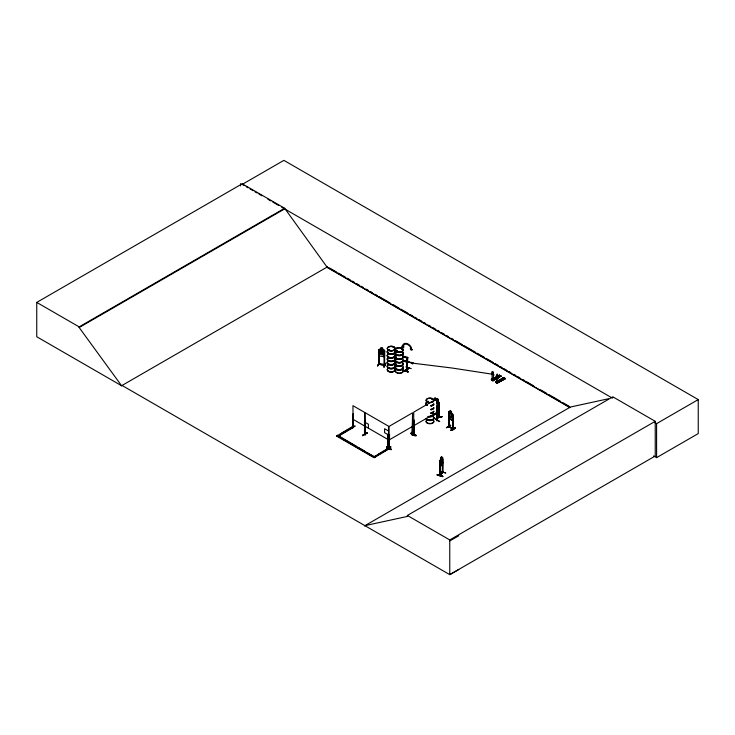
<?xml version="1.0" encoding="UTF-8"?>
<svg xmlns="http://www.w3.org/2000/svg" width="735" height="735" viewBox="0 0 735 735"><rect width="100%" height="100%" fill="white"/><g stroke="black" fill="none" stroke-linecap="round" stroke-linejoin="round"><path stroke-width="1.1" d="M442.718 457.795L442.452 472.715L442.736 458.796L442.985 472.467L439.934 474.994L440.458 475.325L440.798 459.292M493.176 379.82L493.442 375.53A1.387 0.799 60 0 0 493.24 373.628L493.176 373.665A1.387 0.799 60 0 1 493.378 375.567L493.442 375.53M497.531 382.338L497.797 378.047M407.061 361.611L411.701 362.833L406.519 360.995L406.942 360.37L406.666 369.503L406.979 360.692L407.19 369.631L407.319 357.881L407.401 369.411L406.979 369.19M407.19 357.78L407.19 357.293M407.19 362.309L407.695 362.539L402.743 360.867M407.714 357.954C407.218 356.815 408.164 359.011 403.625 356.769M492.257 371.837L492.257 373.068A1.387 0.799 60 0 0 492.055 374.731L491.733 374.115A1.387 0.799 60 0 1 492.193 373.095L492.321 371.598M492.046 379.278L492.634 378.911M496.401 381.814C497.751 381.603 496.153 382.43 496.41 377.248A1.387 0.799 60 0 1 496.548 375.613L497.099 374.069M496.382 381.731L496.989 381.428M437.086 474.957C439.971 473.469 448.561 479.33 437.104 474.911M442.654 476.583L437.224 474.736L442.81 476.418M403.653 370.624L408.017 372.002M408.008 372.057L408.173 371.598L402.716 369.87M350.77 428.689L355.18 425.923L350.668 428.68M389.495 350.016L388.594 349.979M393.253 347.572L393.611 347.37M393.831 347.435L393.271 347.508M396.808 351.514L397.24 351.064M397.332 350.889L396.817 351.211L397.24 351.532M397.497 351.119L397.24 350.972M401.429 348.537L401.889 348.739L401.301 348.849M401.861 348.785L401.264 348.702M427.393 401.834L427.816 401.282M427.816 401.88L427.595 401.383M428.009 401.282L428.009 401.88M428.183 401.338L428.34 401.907L427.43 401.769M431.932 399.142L432.612 399.142L432.033 399.289M432.18 399.335L432.391 398.885M436.618 406.097L438.731 408.623L439.08 407.254M386.592 447.192C390.744 447.551 394.732 452.457 386.592 447.192L391.038 449.71M386.803 447.009L391.25 449.544M411.306 432.924C421.054 438.069 413.777 435.35 411.554 432.511M415.753 435.46C411.104 430.82 409.046 432.502 415.982 435.046M412.546 363.145L412.629 364.064L413.015 362.566L412.546 363.145L452.19 368.042L491.733 374.115M433.549 414.935L439.117 413.272M492.505 378.92C492.184 381.603 493.066 377.827 491.43 379.187L491.54 379.977L499.69 375.337L498.027 376.568M439.87 460.937L440.256 459.991L439.934 465.448M384.57 355.152L383.9 356.695L379.315 356.006L378.801 349.741L379.361 349.208L383.946 349.97L384.635 350.678L384.497 365.304L384.57 350.687L383.946 349.97M383.936 356.769L384.635 355.17M406.584 369.512L407.135 369.613M446.393 427.834L450.812 425.28M362.64 435.708L366.82 433.071M442.69 472.375L439.934 475.573L442.681 472.421M439.962 475.499L439.897 460.928M442.452 472.633L442.452 472.136M379.232 350.815L378.69 350.724L379.232 350.815L379.232 364.413M384.093 351.468L384.635 351.56L384.093 351.468L384.083 365.24L384.699 364.67L378.745 363.862M377.478 365.938L379.499 362.236L377.772 365.911M377.772 365.727L379.462 362.254M378.681 363.696L378.736 364.367L378.727 349.704M378.773 363.696L379.15 363.944M379.352 363.944L384.056 364.551M383.872 366.71L385.599 363.467M383.826 366.967L385.517 363.209M384.129 366.976L385.82 363.503L384.157 367.022M378.709 354.233L379.324 355.997M382.65 349.796L382.669 348.087L380.684 347.802L380.748 349.538L379.765 349.933L379.765 353.057L380.748 354.555L382.586 354.867L383.569 353.691L383.569 350.567L382.586 349.842L382.586 348.169M364.781 434.56L365.286 434.817L365.396 421.109L364.845 420.971L365.24 421.192M365.286 434.468L364.735 434.109L365.286 434.321M388.016 447.973L388.236 447.349M388.549 448.056L388.098 447.321M448.763 413.015L448.92 426.925M449.085 418.509L452.484 420.475L452.935 419.06L452.438 420.503L449.039 418.537L448.635 412.096L448.552 426.695L453.137 429.13L452.696 415.275L452.788 428.873M407.585 357.55L407.576 358.055M405.114 370.808L408.182 367.693M414.338 433.319C412.978 433.347 415.192 433.54 413.989 434.073M437.003 420.245L437.49 419.961L437.003 420.383M408.136 371.892L402.697 370.109M492.156 379.15L492.652 379.131M388.558 349.86L389.247 349.548L389.238 350.163M389.66 350.126L389.137 350.301M401.935 348.748L401.512 348.831M427.329 401.567L427.761 401.319M439.328 416.855L438.988 417.011M436.461 414.025L439.3 417.287M440.798 457.62C443.251 455.158 439.567 458.107 440.89 459.329M440.21 460.018L442.69 457.859M440.219 461.654L440.127 475.628L440.155 461.993M442.415 464.244L440.247 466.753L439.897 465.384M440.228 471.374L445.787 473.009L440.081 471.282M440.21 475.573L442.985 471.934M386.821 446.788L391.268 449.315M407.695 357.44L407.181 357.357M406.74 360.077L407.337 360.269L406.74 360.077L406.648 360.729M407.19 361.133L405.702 360.655C405.683 362.557 405.5 359.093 407.254 360.922M407.144 361.161L407.006 360.545M402.743 360.407C405.518 360.563 410.452 363.926 405.784 361.354M407.695 362.024L403.625 360.839M405.839 366.894L411.278 368.667M404.856 370.798L407.953 367.629M408.871 367.702L405.83 371.083M405.757 371.092L408.908 367.941M406.06 371.175L409.138 368.042M349.309 428.827L352.249 427.127L353.112 427.623L338.385 436.121L353.167 426.925M353.296 413.952L353.122 427.66L352.938 405.665L364.716 412.464L365.24 434.789L365.396 421.109M364.514 434.21L364.514 420.613M492.257 371.625L492.744 371.561M389.55 447.661L389.127 448.378L389.173 434.752M389.045 448.221L389.026 426.401L412.574 412.804L412.133 434.918L412.785 434.743L412.574 421.063L412.289 435.01L412.776 434.725L412.537 434.146L412.124 434.881M412.702 434.293L412.326 434.514M437.426 420.025L437.003 420.742L437.288 406.795L437.049 420.714M436.847 420.613L437.27 398.526L413.741 412.124L413.695 434.017L414.338 433.815M437.454 420.493L437.444 406.878M436.737 412.216C435.928 415.348 436.884 413.107 439.025 416.874M438.777 416.589L438.795 417.149L439.015 403.451L439.282 417.315M378.782 349.777L379.389 349.272M388.65 349.731L389.743 349.952M448.589 412.124L449.103 411.765L452.935 414.632L452.981 429.222L448.938 426.419M435.166 398.499L434.991 399.408L435.386 399.142M435.818 400.033C434.468 394.778 435.322 401.264 436.186 399.693M435.763 400.051L436.259 399.748M437.169 406.235L437.784 405.821L436.976 402.265M437.288 408.421L438.887 407.456L436.994 401.255M437.353 408.476L438.887 407.456M499.304 375.273L500.994 376.219L492.983 380.813L492.496 380.528M499.69 375.337L491.347 379.876L496.254 377.588M499.671 375.401L491.706 380.004M500.71 376.054L500.976 376.219M500.765 376.09L499.497 375.374M503.64 377.753C501.564 377.671 506.562 380.17 502.942 378.038M495.95 382.531L504.045 377.854L495.95 382.531L495.785 381.704L496.704 381.3L496.814 382.687M503.751 377.569L505.349 378.736L496.878 383.073M362.428 435.625C366.48 433.319 371.248 430.829 362.621 435.285M387.988 447.983L388.144 434.247L388.438 448.185L388.549 426.217L364.992 412.611L364.845 434.615M414.136 420.163L414.044 433.76M412.363 434.982L412.73 421.155M410.479 433.411L415.165 435.791L410.718 433.273M435.442 418.996L439.64 421.394M387.942 447.909L388.144 434.247M386.344 449.168L390.772 446.862M386.546 449.517L390.946 446.972L386.573 449.572M122.12 385.48L121.642 385.765L36.75 336.749L36.75 302.407L242.219 183.778L284.638 208.262L327.057 267.099L569.919 407.319M242.219 183.778L242.219 184.411L283.885 160.359L698.25 399.592L698.25 433.586L656.585 457.639L653.608 455.911M36.75 302.407L79.169 326.891L284.638 208.262M458.75 569.515L449.756 574.641L122.065 385.452L121.578 385.728L79.169 327.525L284.638 208.896M121.578 385.728L327.534 266.823M376.109 455.626L374.143 456.766L388.87 447.835L389.725 448.332L374.143 457.749L336.676 436.121L352.249 426.695L353.076 427.154M336.676 436.121L337.53 435.193L375.006 457.262L367.114 452.705M340.47 433.926L347.343 429.957M491.43 379.187L492.349 378.782M499.396 375.052L491.311 379.848L493.02 380.822M389.026 439.999L412.574 426.401M413.741 425.73L437.288 412.133M491.54 379.251L492.79 380.445L493.598 379.499L493.709 380.16M492.79 379.967L493.709 379.572M500.59 375.851L492.735 380.656M492.698 380.647L500.875 375.907M500.875 376.017L492.79 380.693L492.9 380.032M496.704 381.3L495.785 381.704M500.066 379.701C504.008 381.465 498.358 379.995 500.875 379.232L502.345 380.197L500.875 379.232M501.592 378.819C505.533 380.583 499.883 379.113 502.409 378.35L503.879 379.315L502.409 378.35M505.064 378.571L503.751 377.689L495.666 382.365L497.375 383.339M495.859 382.485L503.659 377.781M505.331 378.736L497.182 383.238L497.953 382.016L498.064 382.678M498.064 382.081L497.145 382.485M505.23 378.424L496.97 382.972M452.457 413.759C450.546 413.667 451.979 409.413 451.437 413.226L452.163 414.209L452.163 417.333L451.437 418.252L450.086 417.471L449.361 415.707L449.361 412.592L450.086 412.335M378.075 454.496L388.87 448.267L389.725 448.763M336.676 435.69L374.143 457.326L389.725 448.332M452.429 413.741L452.99 414.604M453.091 415.505L452.539 415.367M452.494 428.579L452.925 429.222M452.981 428.725L449.057 426.603L452.87 428.689M364.45 525.948L570.406 407.034L608.35 398.783M364.927 525.663L407.346 516.439L407.346 515.455L612.815 396.827L655.234 421.311L655.234 456.012L449.756 574.641L449.756 539.94L655.234 421.311M612.815 397.81L612.338 398.094L281.68 207.187M654.619 422.506L656.585 423.645L698.25 399.592M449.756 540.932L458.75 535.806M389.421 434.431L389.21 448.35L389.578 434.514M378.745 364.202L384.699 365.166M384.552 365.286L378.745 364.349M437.215 405.242L438.088 406.216L438.556 405.408L438.179 399.491L437.242 398.434L436.746 400.253M438.115 399.509L437.178 398.453M438.115 401.181L439.107 402.808L439.052 407.319M436.425 417.939L442.139 416.754L436.452 417.985M436.425 418.215L442.02 416.58L436.471 418.224M438.464 405.38L438.823 407.466M492.625 379.187L492.009 378.92L491.945 379.949M389.348 349.998L388.65 350.053M397.139 350.889L396.652 351.358M397.543 351.569L396.973 351.431M428.128 401.705L427.494 401.494M448.717 426.585L448.763 417.544M435.23 419.069L439.677 421.605M410.516 433.347L415.165 435.8M501.086 379.637L501.61 379.756M364.946 433.953L365.368 434.661M452.696 428.873L452.696 415.275M367.004 433.145L362.631 435.304M436.517 414.54L436.544 412.271M500.976 380.032L501.656 379.729M384.019 364.725L383.973 365.185M402.743 355.878L407.723 357.513L407.576 362.594M402.743 356.337L407.723 357.871M406.74 360.637L407.466 360.71M407.585 362.649L407.043 362.383M492.56 371.533L493.157 372.287M352.938 427.522L353.094 413.833M242.219 184.411L244.195 185.551M246.17 186.69L248.145 187.829M250.111 188.969L253.07 190.677M255.045 191.817L257.02 192.956M258.996 194.095L261.954 195.804M267.871 199.222L270.829 200.931M272.804 202.07L278.721 205.478M329.519 267.963L336.455 271.968M338.44 273.117L341.417 274.835M343.392 275.974L345.377 277.123M347.361 278.262L350.338 279.98M352.322 281.128L354.298 282.277M356.282 283.416L359.259 285.134M361.243 286.283L363.219 287.422M366.195 289.14L368.18 290.288M370.164 291.427L372.14 292.576M375.116 294.294L377.101 295.433M379.085 296.582L389.991 302.875M392.959 304.593L398.912 308.029M400.887 309.169L407.833 313.174M409.808 314.323L412.785 316.041M414.77 317.18L416.754 318.329M418.739 319.477L421.706 321.186M423.691 322.334L425.675 323.483M428.643 325.192L430.627 326.34M432.612 327.488L435.589 329.207M437.573 330.346L439.548 331.494M441.533 332.633L444.51 334.351M446.494 335.5L448.469 336.639M451.446 338.357L453.431 339.506M455.415 340.645L462.352 344.651M464.336 345.799L475.242 352.093M477.217 353.241L484.163 357.247M486.138 358.386L493.084 362.401M495.059 363.54L498.036 365.258M500.02 366.407L502.005 367.546M503.989 368.694L506.957 370.412M508.942 371.552L510.926 372.7M513.894 374.418L515.878 375.557M517.863 376.706L519.847 377.845M522.824 379.563L524.799 380.712M526.784 381.851L533.72 385.866M540.666 389.872L546.61 393.298M548.595 394.447L560.493 401.31M562.468 402.458L569.414 406.464M326.404 267.007L570.066 407.686M496.979 381.685L496.364 381.437L496.3 382.466M491.945 378.966L493.24 379.784M496.3 381.474L497.595 382.301M495.895 382.237L497.145 382.953M451.538 411.499L450.04 410.69L450.086 412.445M449.048 411.793L450.132 412.418L450.132 410.746M450.61 425.207L446.439 427.614M453.091 428.588L452.558 428.505M388.521 430.986L384.598 428.716L384.598 432.685L388.521 434.955M365.323 422.432L368.391 424.205L368.391 428.174M352.938 419.262L364.716 426.061M364.992 426.217L388.549 439.815M339.506 436.765L356.264 446.439M358.239 447.578L365.139 451.566M407.346 515.455L449.756 539.94M436.461 414.522L439.052 417.416M496.162 382.659L495.675 382.375M455.277 427.623C444.831 432.391 455.562 430.205 455.268 427.614M437.371 399.004L437.931 400.189L437.371 399.555M437.27 400.198L436.774 399.638L438.703 401.907M437.27 406.924L438.731 408.623M492.505 379.159L492.239 378.718M497.283 374.326L497.512 374.804M440.366 463.519L440.835 464.327L442.167 461.479L441.698 456.656L441.763 458.346M380.39 349.419L384.111 356.383M492.193 379.251L492.055 374.731M435.212 400.446L434.458 398.48L435.148 400.465M497.531 374.602L497.531 376.182A1.387 0.799 60 0 1 497.733 378.084M448.69 416.607L449.122 418.472M493.222 372.25L493.176 373.665M656.585 423.645L656.585 457.639M497.953 382.016L497.953 382.485M496.594 381.235L496.594 381.823M493.598 379.499L493.598 379.977M449.168 416.644L449.214 426.87M439.08 402.798L439.08 417.388M436.259 413.722L436.259 414.301M414.292 420.245L413.897 434.073L413.897 420.475M408.228 367.757L405.16 370.89M406.519 360.857L406.639 369.54M379.288 350.696L379.297 364.422M364.67 420.521L364.652 434.339M240.556 183.649L240.556 185.9M79.169 326.891L79.169 327.525M403.12 356.475A3.951 2.278 0 0 1 398.783 359.323A3.951 2.278 0 0 1 395.88 355.924M403.056 356.705A3.886 2.242 0 0 1 398.793 359.507A3.886 2.242 0 0 1 395.935 356.163M403.175 360.214A3.868 2.233 0 0 1 398.296 362.373A3.868 2.233 0 0 1 395.944 359.093M403.074 359.709A3.905 2.251 0 0 1 398.793 362.53A3.905 2.251 0 0 1 395.917 359.167M403.074 360.003A3.905 2.251 0 0 1 398.793 362.814A3.905 2.251 0 0 1 395.917 359.461M403.12 352.726A3.951 2.278 0 0 1 398.783 355.575A3.951 2.278 0 0 1 395.88 352.175M403.056 356.071A3.886 2.242 0 0 1 398.793 358.882A3.886 2.242 0 0 1 395.935 355.529M403.065 352.947A3.896 2.251 0 0 1 398.793 355.758A3.896 2.251 0 0 1 395.926 352.405M403.12 356.282A3.951 2.278 0 0 1 398.783 359.13A3.951 2.278 0 0 1 395.88 355.731M403.12 352.534A3.951 2.278 0 0 1 398.783 355.382A3.951 2.278 0 0 1 395.88 351.982M403.056 352.322A3.886 2.242 0 0 1 398.793 355.124A3.886 2.242 0 0 1 395.935 351.78M403.12 367.169A3.951 2.278 0 0 1 398.783 370.017A3.951 2.278 0 0 1 395.88 366.618M403.056 367.399A3.886 2.242 0 0 1 398.793 370.201A3.886 2.242 0 0 1 395.935 366.857M403.037 370.33A3.868 2.233 0 0 1 398.793 373.123A3.868 2.233 0 0 1 395.944 369.788M403.175 360.775A3.868 2.233 0 0 1 398.296 362.925A3.868 2.233 0 0 1 395.944 359.654M403.074 370.541A3.905 2.251 0 0 1 398.793 373.352A3.905 2.251 0 0 1 395.917 369.99M403.12 363.421A3.951 2.278 0 0 1 398.783 366.269A3.951 2.278 0 0 1 395.88 362.869M403.056 366.765A3.886 2.242 0 0 1 398.793 369.576A3.886 2.242 0 0 1 395.935 366.223M403.065 363.641A3.896 2.251 0 0 1 398.793 366.453A3.896 2.251 0 0 1 395.926 363.099M403.12 366.976A3.951 2.278 0 0 1 398.783 369.824A3.951 2.278 0 0 1 395.88 366.425M403.12 363.228A3.951 2.278 0 0 1 398.783 366.076A3.951 2.278 0 0 1 395.88 362.677M403.056 363.017A3.886 2.242 0 0 1 398.793 365.819A3.886 2.242 0 0 1 395.935 362.474M395.017 355.161A3.951 2.278 0 0 1 390.689 358.009A3.951 2.278 0 0 1 387.786 354.61M394.961 355.382A3.896 2.251 0 0 1 390.689 358.193A3.896 2.251 0 0 1 387.832 354.84M395.072 358.9A3.868 2.233 0 0 1 390.202 361.06A3.868 2.233 0 0 1 387.85 357.78M394.961 358.524A3.886 2.242 0 0 1 390.698 361.326A3.886 2.242 0 0 1 387.832 357.982M395.017 351.404A3.951 2.278 0 0 1 390.689 354.261A3.951 2.278 0 0 1 387.786 350.852M394.961 354.757A3.886 2.242 0 0 1 390.698 357.559A3.886 2.242 0 0 1 387.832 354.215M394.961 351.633A3.896 2.251 0 0 1 390.689 354.445A3.896 2.251 0 0 1 387.832 351.091M395.017 354.968A3.951 2.278 0 0 1 390.689 357.816A3.951 2.278 0 0 1 387.786 354.417M395.017 351.211A3.951 2.278 0 0 1 390.689 354.068A3.951 2.278 0 0 1 387.786 350.659M394.961 351.008A3.886 2.242 0 0 1 390.698 353.811A3.886 2.242 0 0 1 387.832 350.466M395.017 365.855A3.951 2.278 0 0 1 390.689 368.704A3.951 2.278 0 0 1 387.786 365.304M394.961 366.076A3.896 2.251 0 0 1 390.689 368.887A3.896 2.251 0 0 1 387.832 365.534M395.072 369.595A3.868 2.233 0 0 1 390.202 371.754A3.868 2.233 0 0 1 387.85 368.474M395.081 359.452A3.877 2.242 0 0 1 390.202 361.611A3.877 2.242 0 0 1 387.841 358.331M394.971 358.68A3.905 2.251 0 0 1 390.689 361.491A3.905 2.251 0 0 1 387.823 358.138M395.017 362.098A3.951 2.278 0 0 1 390.689 364.955A3.951 2.278 0 0 1 387.786 361.546M394.961 365.451A3.886 2.242 0 0 1 390.698 368.253A3.886 2.242 0 0 1 387.832 364.909M394.961 362.327A3.896 2.251 0 0 1 390.689 365.139A3.896 2.251 0 0 1 387.832 361.785M395.017 365.662A3.951 2.278 0 0 1 390.689 368.511A3.951 2.278 0 0 1 387.786 365.111M395.017 361.905A3.951 2.278 0 0 1 390.689 364.762A3.951 2.278 0 0 1 387.786 361.354M394.961 361.703A3.886 2.242 0 0 1 390.698 364.505A3.886 2.242 0 0 1 387.832 361.161M433.797 404.296A3.951 2.278 0 0 1 431.004 405.913M427.182 405.316A3.951 2.278 0 0 1 426.557 402.569M433.733 404.507A3.886 2.242 0 0 1 430.986 406.097M427.228 405.509A3.886 2.242 0 0 1 426.612 402.798M433.797 404.103A3.951 2.278 0 0 1 431.004 405.72M427.182 405.123A3.951 2.278 0 0 1 426.557 402.376M433.733 403.873A3.886 2.242 0 0 1 430.986 405.463M427.228 404.884A3.886 2.242 0 0 1 426.612 402.174M433.733 407.631A3.886 2.242 0 0 1 430.986 409.211M433.733 408.256A3.886 2.242 0 0 1 430.986 409.845M433.714 411.187A3.868 2.233 0 0 1 430.986 412.767M433.797 408.044A3.951 2.278 0 0 1 431.004 409.661M433.797 407.851A3.951 2.278 0 0 1 431.004 409.469M433.751 411.435A3.905 2.251 0 0 1 430.986 413.033M433.328 420.181A3.868 2.233 0 0 1 429.975 423.535A3.868 2.233 0 0 1 426.631 420.181M433.356 420.383A3.905 2.251 0 0 1 429.975 423.764A3.905 2.251 0 0 1 426.603 420.383M433.347 417.25A3.886 2.242 0 0 1 430.986 420.539A3.886 2.242 0 0 1 426.089 418.371M433.402 417.011A3.951 2.278 0 0 1 431.491 420.264A3.951 2.278 0 0 1 426.162 418.739M433.402 416.818A3.951 2.278 0 0 1 431.491 420.062A3.951 2.278 0 0 1 426.162 418.546M433.347 416.616A3.886 2.242 0 0 1 431.463 419.814A3.886 2.242 0 0 1 426.226 418.325M433.347 413.493A3.886 2.242 0 0 1 432.731 416.203A3.886 2.242 0 0 1 428.036 416.561M433.797 413.621A3.951 2.278 0 0 1 428.955 416.414M433.733 413.41A3.886 2.242 0 0 1 429.975 416.231M433.714 411.738A3.868 2.233 0 0 1 430.986 413.318M433.402 413.263A3.951 2.278 0 0 1 432.768 416.01A3.951 2.278 0 0 1 428.009 416.377M433.751 411.554A3.905 2.251 0 0 1 430.986 413.143M411.242 363.136C411.885 364.836 412.197 360.462 411.242 363.136M442.663 462.269L442.433 464.272L442.663 462.269M441.542 457.106L440.982 458.3L441.542 457.106M441.698 458.888L440.835 459.871L440.835 462.995L441.698 462.012L441.698 458.888M435.166 398.03L434.458 398.48L435.166 398.104M412.409 349.621L411.315 350.255L410.213 348.904L410.975 349.153A4.382 3.115 44.4 0 0 407.162 344.329A4.382 3.115 44.4 0 0 403.35 346.663L404.103 346.911L402.936 347.517L401.76 346.148L402.523 346.396A5.246 3.73 44.4 0 1 407.089 343.603A5.246 3.73 44.4 0 1 411.655 349.373L412.409 349.621M504.945 378.369L496.851 383.045L504.963 378.442M455.296 427.844L450.849 430.453L455.296 427.844M382.255 348.399L381.079 348.197L381.079 348.757L382.255 348.95L382.255 348.399M382.586 350.402L380.748 350.099L380.748 353.223L382.586 353.526L382.586 350.402M500.066 376.375L498.587 375.521L500.066 376.375M499.524 376.688L498.054 375.833L499.524 376.688M498.716 377.156L497.237 376.302L498.716 377.156M451.198 411.692L450.325 411.196L451.198 412.252L451.198 411.692M451.437 413.787L450.086 413.006L450.086 416.129L451.437 416.91L451.437 413.787M438.088 401.76L437.215 400.777L437.215 403.901L438.088 404.884L438.088 401.76M396.542 351.358A3.905 2.251 0 0 0 403.074 350.347A3.905 2.251 0 0 0 398.287 347.591A3.905 2.251 0 0 0 396.542 351.358M396.56 351.661A3.868 2.233 0 0 0 403.037 350.65A3.868 2.233 0 0 0 398.296 347.921A3.868 2.233 0 0 0 396.56 351.661M397.35 351.844A3.905 2.251 0 0 0 403.203 349.888A3.905 2.251 0 0 0 397.35 347.94A3.905 2.251 0 0 0 397.35 351.844M389.265 350.384A3.877 2.242 0 0 0 395.081 348.445A3.877 2.242 0 0 0 389.265 346.507A3.877 2.242 0 0 0 389.265 350.384M389.265 350.696A3.877 2.242 0 0 0 395.081 348.757A3.877 2.242 0 0 0 389.265 346.81A3.877 2.242 0 0 0 389.265 350.696M388.438 350.154A3.905 2.251 0 0 0 394.971 349.143A3.905 2.251 0 0 0 390.193 346.387A3.905 2.251 0 0 0 388.438 350.154M390.689 372.02A3.896 2.251 0 0 0 394.961 369.209A3.886 2.242 0 0 1 390.698 372.02A3.896 2.251 0 0 1 387.832 368.667A3.886 2.242 0 0 0 390.698 372.02M427.219 401.87A3.905 2.251 0 0 0 433.751 400.86A3.905 2.251 0 0 0 428.974 398.104A3.905 2.251 0 0 0 427.219 401.87M427.246 402.054A3.868 2.233 0 0 0 433.714 401.044A3.868 2.233 0 0 0 428.974 398.306A3.868 2.233 0 0 0 427.246 402.054"/></g></svg>
